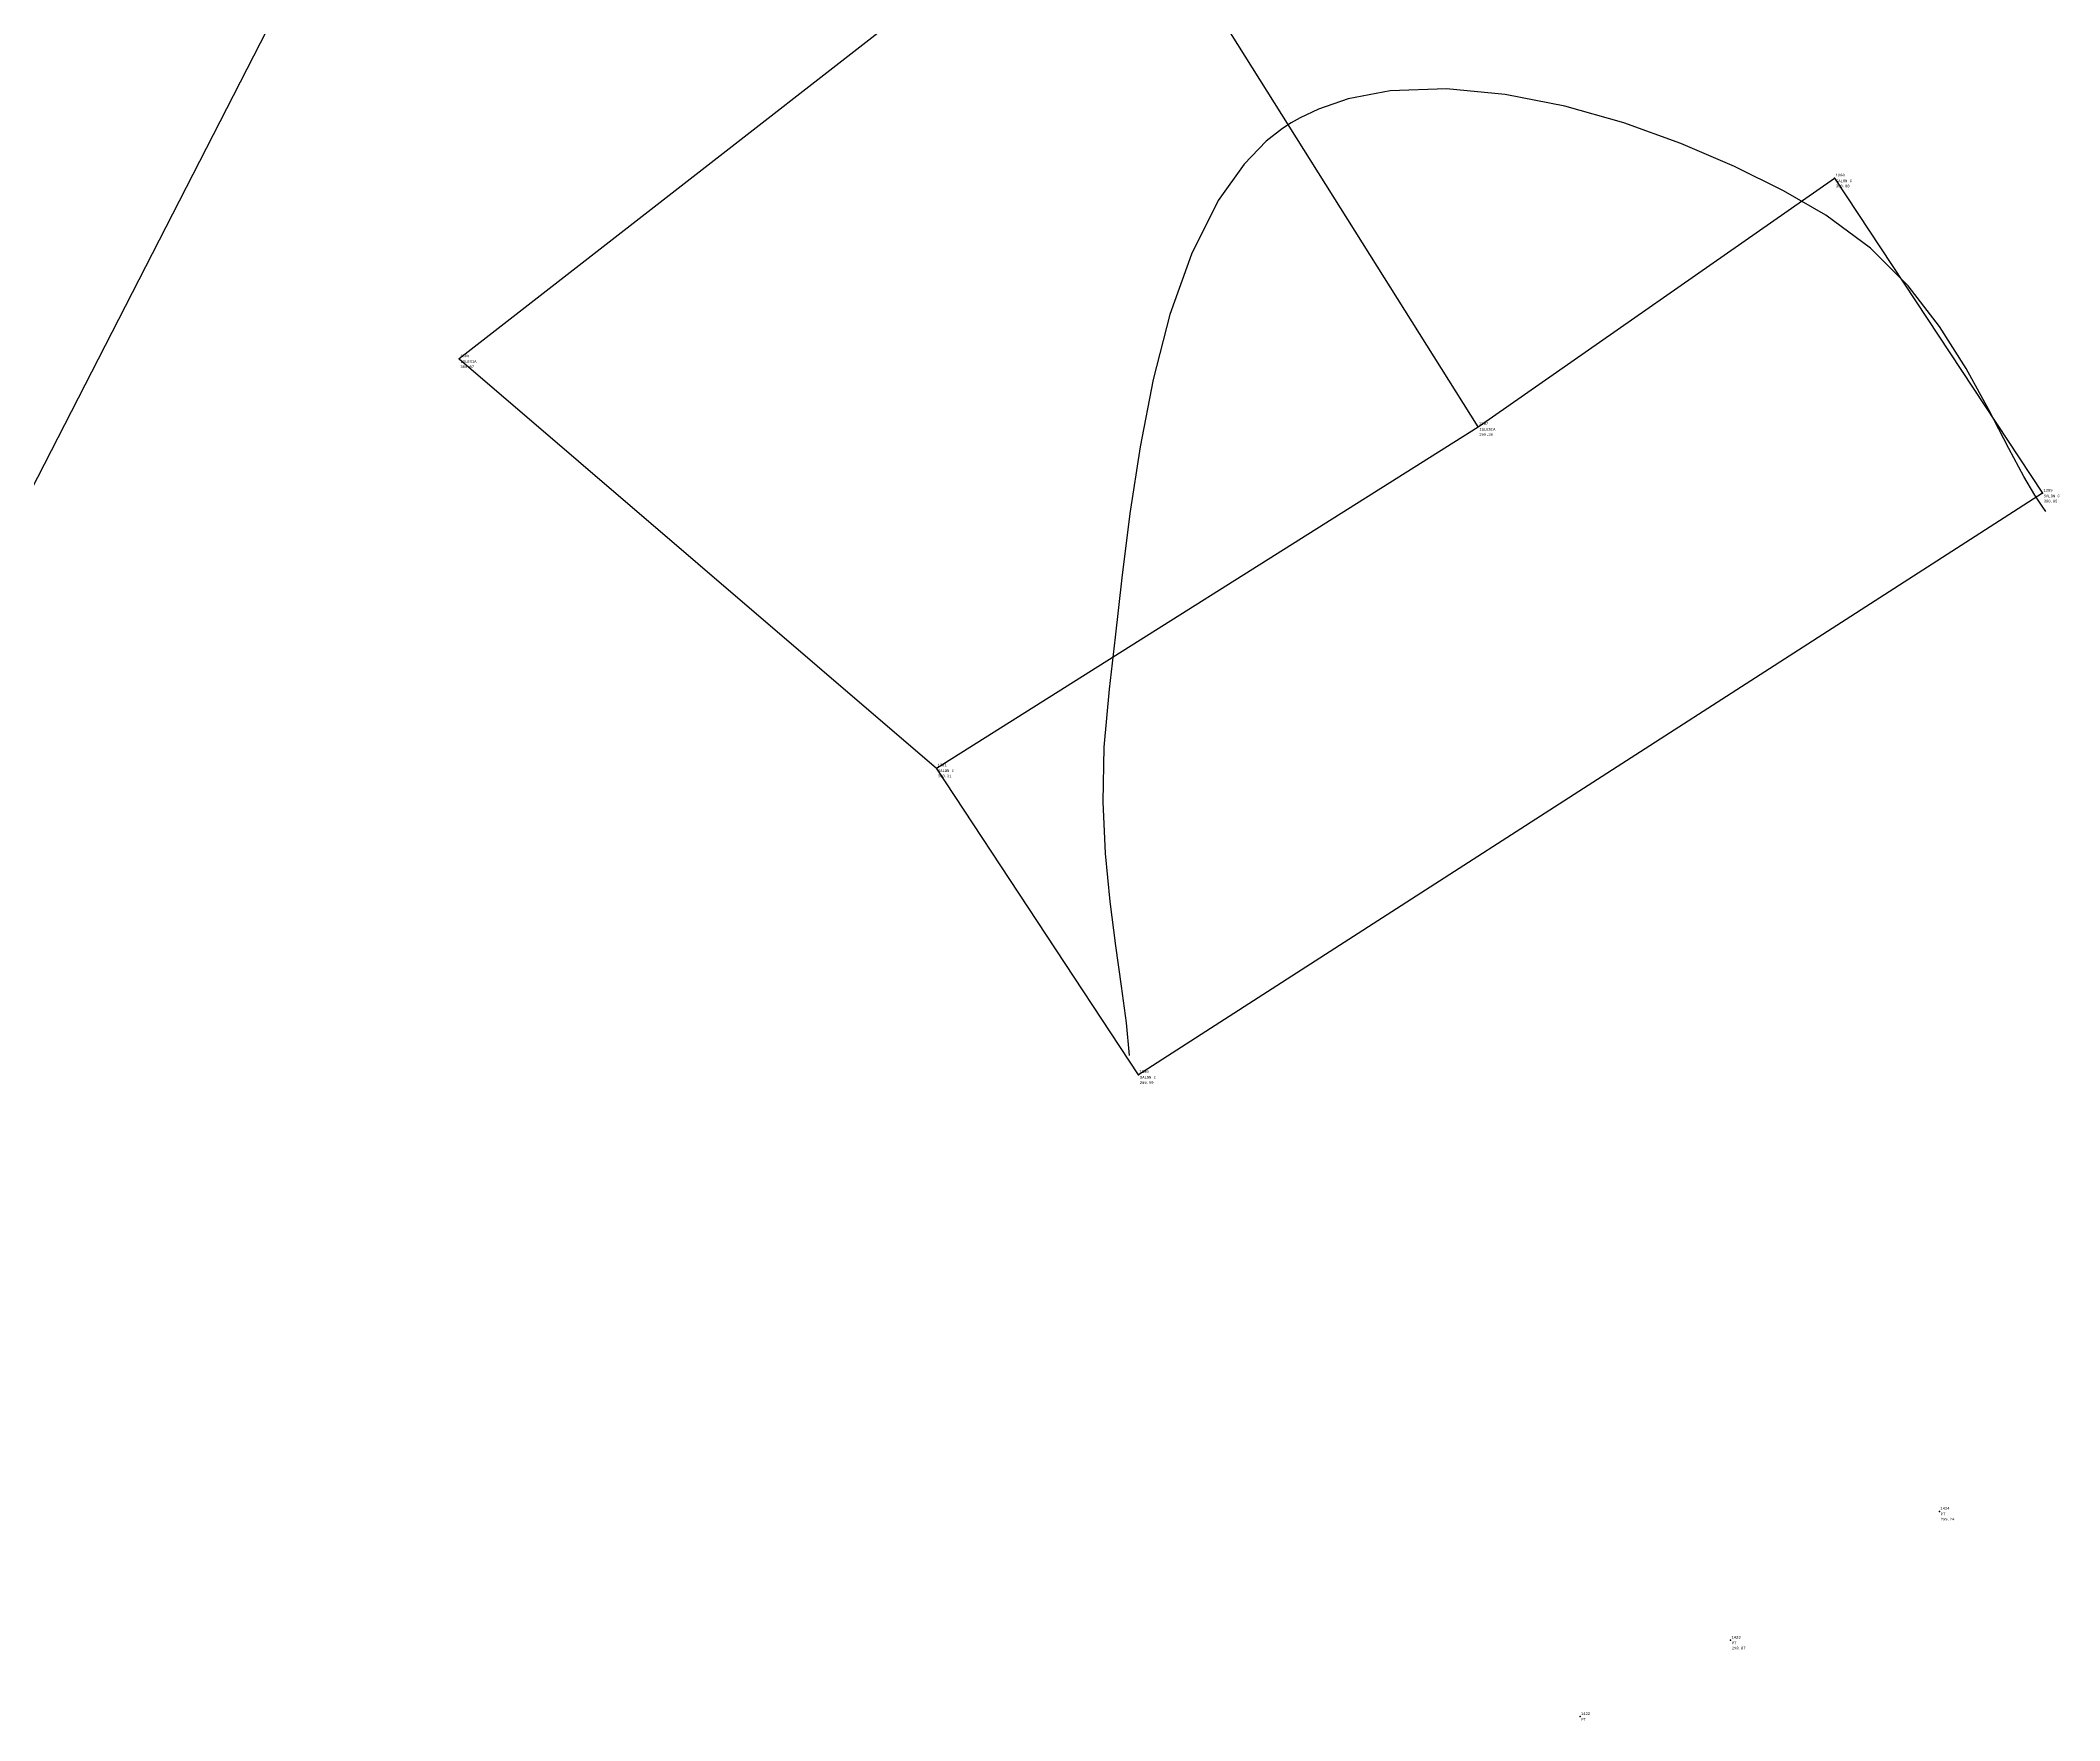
# Model space of a CAD drawing. Header units: metres. Extents: x 5050628 to 5051715, y 2427226 to 2427693.
# Drawn here: x 5051187.64 to 5051225.86, y 2427346.69 to 2427378.49 of the extents above; entities that cross this region are included whole.
import ezdxf
from ezdxf.enums import TextEntityAlignment as Align

# ---------------------------------------------------------------- set-up
doc = ezdxf.new("R2010")
doc.units = ezdxf.units.M
for name, color, linetype in [('C-TOPO-MINR-N', 11, 'Continuous'), ('CVL_PUNTO', 2, 'Continuous'), ('CVL_PUNTO_COR', 2, 'Continuous'), ('CVL_PUNTO_NUM', 2, 'Continuous'), ('Iglesia', 50, 'Continuous'), ('Paramento', 7, 'Continuous')]:
    doc.layers.add(name, color=color, linetype=linetype)
doc.styles.add('MONOTXT4', font='monotxt4.shx')

msp = doc.modelspace()

# ---------------------------------------------------------------- linework, layer by layer
at = {"layer": 'C-TOPO-MINR-N', "color": 32, "linetype": 'Continuous', "lineweight": -3}
msp.add_polyline3d([(5051225.593, 2427369.577, 300.966), (5051225.524, 2427369.673, 300.966), (5051225.387, 2427369.883, 300.966), (5051225.181, 2427370.235, 300.966), (5051224.898, 2427370.766, 300.966), (5051224.518, 2427371.499, 300.966), (5051224.086, 2427372.28, 300.966), (5051223.584, 2427373.074, 300.966), (5051222.988, 2427373.844, 300.966), (5051222.279, 2427374.558, 300.966), (5051221.434, 2427375.181, 300.966), (5051220.63, 2427375.641, 300.966), (5051219.706, 2427376.102, 300.966), (5051218.689, 2427376.539, 300.966), (5051217.608, 2427376.928, 300.966), (5051216.49, 2427377.246, 300.966), (5051215.362, 2427377.468, 300.966), (5051214.253, 2427377.571, 300.966), (5051213.19, 2427377.532, 300.966), (5051212.392, 2427377.381, 300.966), (5051211.832, 2427377.19, 300.966), (5051211.481, 2427377.023, 300.966), (5051211.313, 2427376.927, 300.966), (5051211.151, 2427376.821, 300.966), (5051210.842, 2427376.58, 300.966), (5051210.422, 2427376.149, 300.966), (5051209.932, 2427375.459, 300.966), (5051209.425, 2427374.444, 300.966), (5051209.02, 2427373.299, 300.966), (5051208.701, 2427372.07, 300.966), (5051208.454, 2427370.801, 300.966), (5051208.262, 2427369.536, 300.966), (5051208.11, 2427368.32, 300.966), (5051207.984, 2427367.197, 300.966), (5051207.868, 2427366.212, 300.966), (5051207.77, 2427365.115, 300.966), (5051207.752, 2427364.078, 300.966), (5051207.796, 2427363.104, 300.966), (5051207.881, 2427362.197, 300.966), (5051207.989, 2427361.358, 300.966), (5051208.099, 2427360.591, 300.966), (5051208.192, 2427359.898, 300.966), (5051208.248, 2427359.282, 300.966)], dxfattribs=at)
at = {"layer": 'CVL_PUNTO', "color": 4}
for p in [(5051221.599, 2427375.881, 300.551), (5051221.599, 2427375.881, 300.551), (5051195.568, 2427372.462, 300.532), (5051195.568, 2427372.462, 300.532), (5051214.851, 2427371.179, 299.822), (5051214.851, 2427371.179, 299.822), (5051225.532, 2427369.919, 300.516), (5051225.532, 2427369.919, 300.516), (5051204.604, 2427364.719, 300.775), (5051204.604, 2427364.719, 300.775), (5051208.426, 2427358.916, 300.46), (5051208.426, 2427358.916, 300.46), (5051223.582, 2427350.654, 299.705), (5051223.582, 2427350.654, 299.705), (5051219.63, 2427348.214, 299.341), (5051219.63, 2427348.214, 299.341), (5051216.78, 2427346.769, 298.981), (5051216.78, 2427346.769, 298.981)]:
    msp.add_point(p, dxfattribs=at)
at = {"layer": 'Iglesia', "flags": 128}
for points, elevation in [([(5051195.568, 2427372.462), (5051204.604, 2427364.719), (5051214.851, 2427371.179), (5051207.977, 2427382.117), (5051195.568, 2427372.462)], 300.532), ([(5051214.851, 2427371.179), (5051221.599, 2427375.881), (5051225.532, 2427369.919), (5051208.426, 2427358.916), (5051204.604, 2427364.719)], 299.822)]:
    msp.add_lwpolyline(points, dxfattribs=dict(at, elevation=elevation))
at = {"layer": 'Paramento', "elevation": 294.25, "flags": 128}
msp.add_lwpolyline([(5051107.919, 2427388.904), (5051107.056, 2427379.442), (5051113.284, 2427376.482), (5051120.605, 2427373.474), (5051129.926, 2427370.156), (5051136.834, 2427365.574), (5051143.025, 2427361.401), (5051145.415, 2427360.142), (5051145.589, 2427360.023), (5051156.422, 2427354.68), (5051159.15, 2427352.983), (5051164.852, 2427350.465), (5051167.109, 2427354.221), (5051176.548, 2427349.012), (5051182.86, 2427361.011), (5051193.728, 2427382.187)], dxfattribs=at)

# ---------------------------------------------------------------- texts
at = {"layer": 'CVL_PUNTO_COR', "color": 4, "style": 'MONOTXT4'}
for s, p in [('300.08', (5051221.622, 2427375.758, 300.551)), ('300.07', (5051195.591, 2427372.339, 300.532)), ('299.36', (5051214.874, 2427371.056, 299.822)), ('300.05', (5051225.555, 2427369.796, 300.516)), ('300.31', (5051204.627, 2427364.596, 300.775)), ('299.99', (5051208.449, 2427358.793, 300.46)), ('299.24', (5051223.605, 2427350.531, 299.705)), ('298.87', (5051219.653, 2427348.091, 299.341))]:
    msp.add_text(s, height=0.05, dxfattribs=at).set_placement(p, align=Align.TOP_LEFT)
at = {"layer": 'CVL_PUNTO_NUM', "color": 4, "style": 'MONOTXT4'}
for s, p in [('1388', (5051221.617, 2427375.899, 300.551)), ('1385', (5051195.586, 2427372.48, 300.532)), ('1387', (5051214.869, 2427371.197, 299.822)), ('1389', (5051225.55, 2427369.937, 300.516)), ('1391', (5051204.622, 2427364.737, 300.775)), ('1390', (5051208.444, 2427358.934, 300.46)), ('1424', (5051223.6, 2427350.672, 299.705)), ('1423', (5051219.648, 2427348.232, 299.341)), ('1422', (5051216.798, 2427346.787, 298.981))]:
    msp.add_text(s, height=0.05, dxfattribs=at).set_placement(p, align=Align.BOTTOM_LEFT)
for s, p in [('SALON C', (5051221.624, 2427375.856, 300.551)), ('IGLESIA', (5051195.593, 2427372.437, 300.532)), ('IGLESIA', (5051214.876, 2427371.154, 299.822)), ('SALON C', (5051225.557, 2427369.894, 300.516)), ('SALON C', (5051204.629, 2427364.694, 300.775)), ('SALON C', (5051208.451, 2427358.891, 300.46)), ('PT', (5051223.607, 2427350.629, 299.705)), ('PT', (5051219.655, 2427348.189, 299.341)), ('PT', (5051216.805, 2427346.744, 298.981))]:
    msp.add_text(s, height=0.05, dxfattribs=at).set_placement(p, align=Align.TOP_LEFT)

doc.saveas('drawing.dxf')
